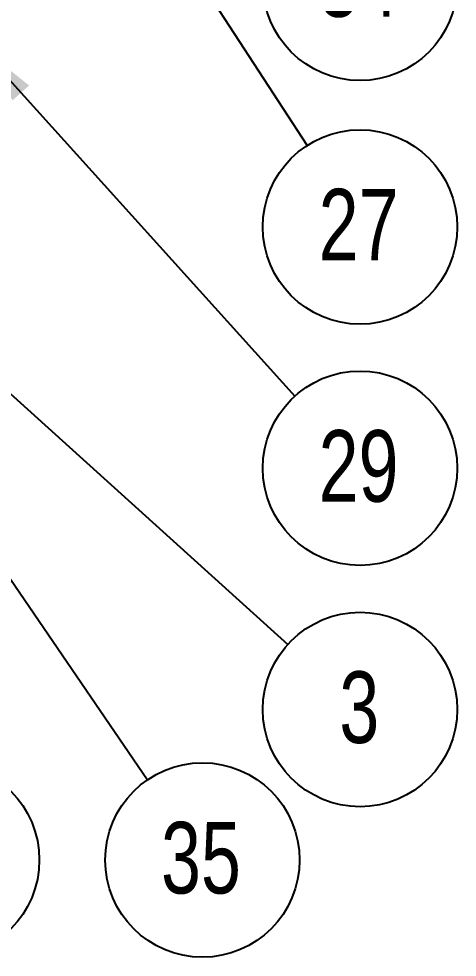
# Model space of a CAD drawing. Header units: millimetres. Extents: x 0 to 279, y 0 to 216.
# Drawn here: x 185.41 to 206.86, y 76.19 to 122.09 of the extents above; entities that cross this region are included whole.
import ezdxf

# ---------------------------------------------------------------- set-up
doc = ezdxf.new("R2010")
doc.units = ezdxf.units.MM
doc.layers.add('DIM', color=1, linetype='Continuous')
doc.styles.add('SLDTEXTSTYLE0', font='TXT', dxfattribs={"width": 0.75})
doc.dimstyles.new('SLDDIMSTYLE0', dxfattribs={"dimtxt": 0.18, "dimasz": 3.302, "dimexe": 0, "dimexo": 0.0625, "dimgap": 0, "dimtad": 0, "dimtih": 1, "dimtoh": 1, "dimdec": 0, "dimrnd": 1e-09, "dimzin": 0, "dimdsep": 46, "dimtxsty": 'Standard', "dimsah": 1, "dimcen": 0.09, "dimadec": 0, "dimazin": 0, "dimtfac": 3.302, "dimtdec": 0, "dimtofl": 0, "dimtmove": 0, "dimatfit": 3, "dimfxl": 0, "dimfrac": 2, "dimtolj": 1, "dimtzin": 0, "dimarcsym": 0})

# ---------------------------------------------------------------- blocks, each defined once
blk = doc.blocks.new('SW_NOTE_12')
at = {"layer": 'DIM', "color": 0}
blk.add_circle((3.34, -3.385), 4.755, dxfattribs=at)
at = {"layer": 'DIM', "color": 0, "insert": (3.269, -1.522), "char_height": 3.5, "attachment_point": 2, "style": 'SLDTEXTSTYLE0'}
blk.add_mtext('34', dxfattribs=at)
blk = doc.blocks.new('SW_NOTE_13')
at = {"layer": 'DIM', "color": 0}
blk.add_circle((2.594, -3.986), 4.755, dxfattribs=at)
at = {"layer": 'DIM', "color": 0, "insert": (2.524, -2.122), "char_height": 3.5, "attachment_point": 2, "style": 'SLDTEXTSTYLE0'}
blk.add_mtext('27', dxfattribs=at)
blk = doc.blocks.new('SW_NOTE_14')
at = {"layer": 'DIM', "color": 0}
blk.add_circle((3.189, -3.528), 4.755, dxfattribs=at)
at = {"layer": 'DIM', "color": 0, "insert": (3.118, -1.665), "char_height": 3.5, "attachment_point": 2, "style": 'SLDTEXTSTYLE0'}
blk.add_mtext('29', dxfattribs=at)
blk = doc.blocks.new('SW_NOTE_15')
at = {"layer": 'DIM', "color": 0}
blk.add_circle((3.53, -3.186), 4.755, dxfattribs=at)
at = {"layer": 'DIM', "color": 0, "insert": (3.495, -1.323), "char_height": 3.5, "attachment_point": 2, "style": 'SLDTEXTSTYLE0'}
blk.add_mtext('3', dxfattribs=at)
blk = doc.blocks.new('SW_NOTE_16')
at = {"layer": 'DIM', "color": 0}
blk.add_circle((2.685, -3.925), 4.755, dxfattribs=at)
at = {"layer": 'DIM', "color": 0, "insert": (2.615, -2.061), "char_height": 3.5, "attachment_point": 2, "style": 'SLDTEXTSTYLE0'}
blk.add_mtext('35', dxfattribs=at)
blk = doc.blocks.new('SW_NOTE_17')
at = {"layer": 'DIM', "color": 0}
blk.add_circle((2.41, -4.099), 4.755, dxfattribs=at)
at = {"layer": 'DIM', "color": 0, "insert": (2.375, -2.236), "char_height": 3.5, "attachment_point": 2, "style": 'SLDTEXTSTYLE0'}
blk.add_mtext('1', dxfattribs=at)

msp = doc.modelspace()

# ---------------------------------------------------------------- block references
at = {"layer": 'DIM'}
for name, p in [('SW_NOTE_12', (198.763, 127.209)), ('SW_NOTE_13', (199.509, 115.893)), ('SW_NOTE_14', (198.914, 103.637)), ('SW_NOTE_15', (198.572, 91.496)), ('SW_NOTE_17', (179.249, 85.049)), ('SW_NOTE_16', (191.707, 84.874))]:
    msp.add_blockref(name, p, dxfattribs=at)

# ---------------------------------------------------------------- leaders
for points in [[(185.46, 137.479), (199.509, 115.893)], [(183.297, 120.916), (198.914, 103.637)], [(174.254, 113.441), (198.572, 91.496)], [(173.261, 111.834), (191.707, 84.874)]]:
    msp.add_leader(points, dimstyle='SLDDIMSTYLE0', dxfattribs=at)

doc.saveas('drawing.dxf')
